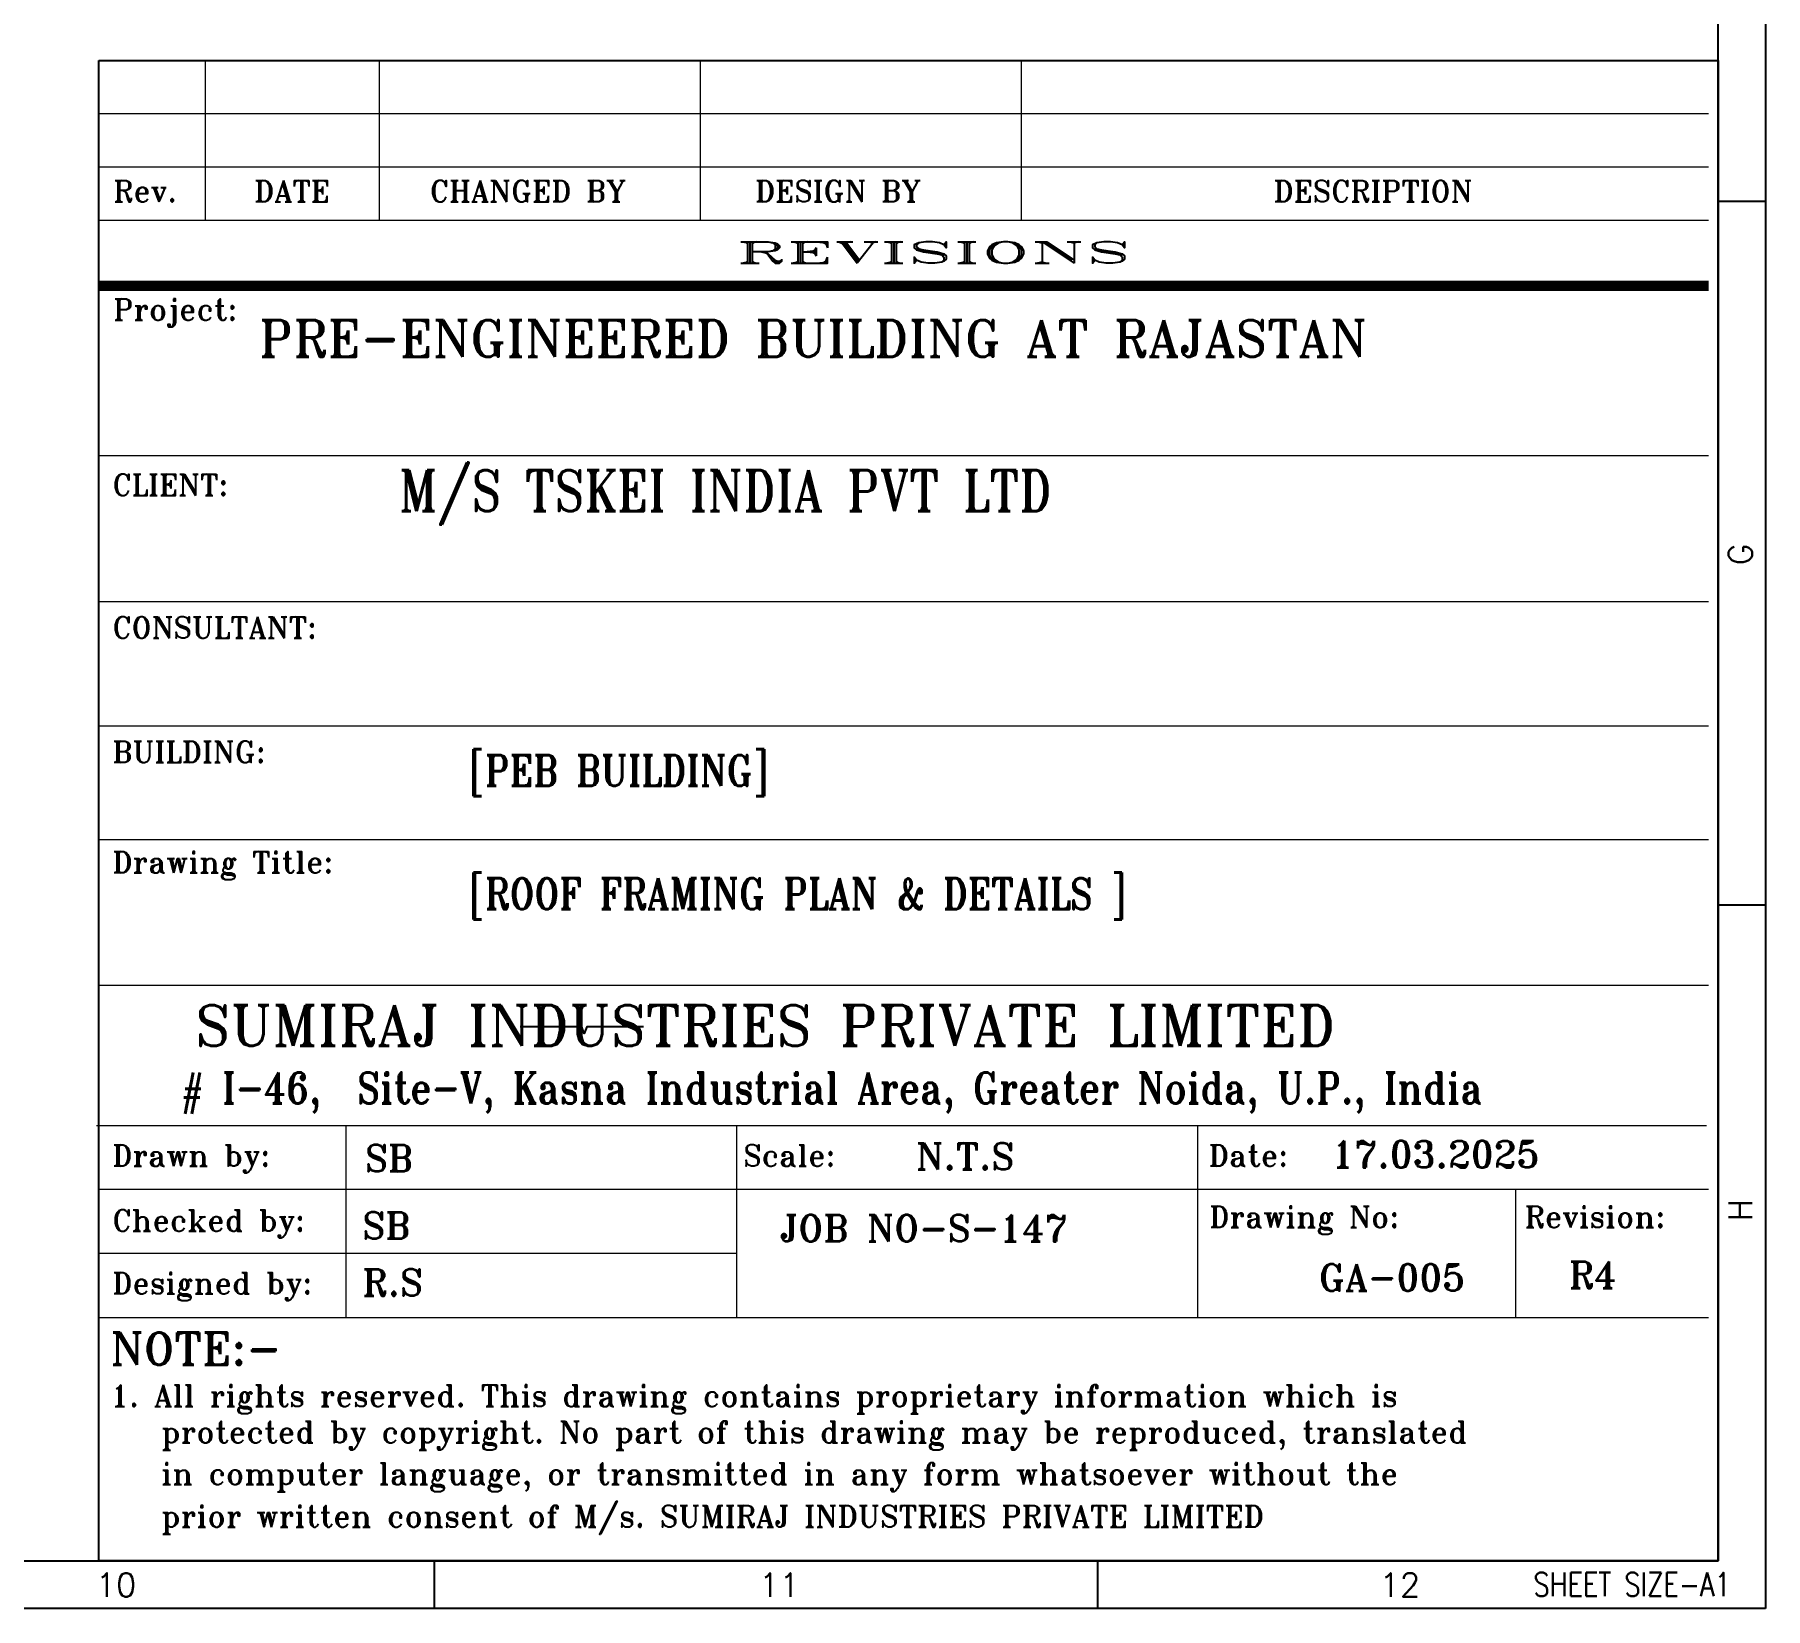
# Model space of a CAD drawing. Header units: millimetres. Extents: x 591978 to 1200763, y 19941 to 205918.
# Drawn here: x 934929 to 975790, y 19941 to 57090 of the extents above; entities that cross this region are included whole.
import ezdxf

# ---------------------------------------------------------------- set-up
doc = ezdxf.new("R2010")
doc.units = ezdxf.units.MM
doc.header["$LTSCALE"] = 790
doc.header["$MEASUREMENT"] = 0
doc.layers.add('DIM', color=2, linetype='Continuous')
doc.layers.add('STEEL', color=4, linetype='Continuous')
doc.layers.add('TITLE', color=161, linetype='Continuous', lineweight=9)
doc.styles.add('A1', font='ROMANT.shx', dxfattribs={"height": 200})
doc.styles.add('ROMANS', font='romans.shx')
doc.styles.add('ROMANT', font='romant.shx', dxfattribs={"width": 0.75})

# ---------------------------------------------------------------- blocks, each defined once
blk = doc.blocks.new('SSQQ')
for p, q in [((1489789.41, -272937.35), (1489794.41, -272937.35)), ((1489789.41, -273011.6), (1489794.41, -273011.6)), ((1489653.91, -273080.85), (1489653.91, -273085.85)), ((1489723.91, -273080.85), (1489723.91, -273085.85))]:
    blk.add_line(p, q)
for points in [[(1489794.41, -273085.85), (1488953.41, -273085.85), (1488953.41, -272491.85), (1489794.41, -272491.85)], [(1489789.41, -273080.85), (1488958.41, -273080.85), (1488958.41, -272496.85), (1489789.41, -272496.85)]]:
    blk.add_lwpolyline(points, close=True)
at = {"style": 'ROMANS'}
for s, p in [('G', (1489793.03, -272975.75)), ('H', (1489793.03, -273045))]:
    blk.add_text(s, height=2.5, rotation=90, dxfattribs=at).set_placement(p)
for s, p in [('10', (1489618.19, -273084.62)), ('11', (1489688.19, -273084.62)), ('12', (1489753.69, -273084.62))]:
    blk.add_text(s, height=2.5, dxfattribs=at).set_placement(p)
at = {"style": 'ROMANS', "width": 0.8}
blk.add_text('SHEET SIZE-A1', height=2.5, dxfattribs=at).set_placement((1489769.94, -273084.57))

msp = doc.modelspace()

# ---------------------------------------------------------------- linework, layer by layer
msp.add_lwpolyline([(936441.6, 56477.8), (974672, 56477.8), (974672, 21059.1), (936441.6, 21059.1)], close=True)
at = {"const_width": 251.5}
msp.add_lwpolyline([(936441.6, 51159.8), (974448.3, 51159.8)], dxfattribs=at)
at = {"layer": 'DIM', "linetype": 'Continuous'}
msp.add_lwpolyline([(949305.3, 33671.1), (947964.4, 33671.1), (947906.8, 33512.8), (947791.6, 33829.4), (947733.9, 33671.1), (946393.1, 33671.1)], dxfattribs=at)
at = {"layer": 'STEEL', "color": 4}
msp.add_lwpolyline([(936442.3, 56477.2), (974672, 56477.2), (974672, 21059.1), (936442.3, 21059.1)], close=True, dxfattribs=at)
at = {"layer": 'TITLE', "color": 1}
for p, q in [((936441.6, 56477.8), (936441.6, 21282.8)), ((936442.3, 56477.2), (936442.3, 21282.8)), ((974448.3, 52704.9), (936441.6, 52704.9)), ((974448.3, 51159.8), (936441.6, 51159.8)), ((974448.3, 47145.4), (936441.6, 47145.4)), ((974448.3, 47145.4), (936441.6, 47145.4)), ((974448.3, 43699.5), (936441.6, 43699.5)), ((974448.3, 40762.4), (936441.6, 40762.4)), ((974448.3, 38081.7), (936441.6, 38081.7)), ((974448.3, 34646.2), (936441.6, 34646.2)), ((974398, 31334.2), (936391.3, 31334.2)), ((942276.7, 31334.2), (942276.7, 26806.7)), ((951499.4, 31334.2), (951499.4, 26806.7)), ((962383.7, 31334.2), (962383.7, 26806.7)), ((974448.3, 29825.1), (936441.6, 29825.1)), ((969894.7, 29825.1), (969894.7, 26806.7)), ((951499.4, 28315.9), (936441.6, 28315.9)), ((936441.6, 26806.7), (974448.3, 26806.7))]:
    msp.add_line(p, q, dxfattribs=at)
at = {"layer": 'TITLE', "color": 7, "lineweight": 9}
for p, q in [((974448.3, 56477.8), (936441.6, 56477.8)), ((938956.9, 56477.8), (938956.9, 52704.9)), ((943063.7, 56477.8), (943063.7, 52704.9)), ((950642.3, 56477.8), (950642.3, 52704.9)), ((958220.9, 56477.8), (958220.9, 52704.9)), ((974448.3, 55220.2), (936441.6, 55220.2)), ((974448.3, 53962.6), (936441.6, 53962.6))]:
    msp.add_line(p, q, dxfattribs=at)

# ---------------------------------------------------------------- block references
at = {"color": 0, "lineweight": 9, "xscale": 223.6875882731784, "yscale": 223.6875882731784, "zscale": 223.6875882731784}
msp.add_blockref('SSQQ', (-332272729, 61105855.1), dxfattribs=at)

# ---------------------------------------------------------------- texts
at = {"style": 'A1'}
for s, height, p in [('SB', 628.82, (942729.7, 30250.7)), ('N.T.S', 628.82, (955738, 30296.8)), ('17.03.2025', 628.82, (965547.1, 30344.9)), ('SB', 628.82, (942666.9, 28662.4)), ('JOB NO-S-147', 628.817, (952525.8, 28600.1)), ('R.S', 628.82, (942666.9, 27321))]:
    msp.add_text(s, height=height, dxfattribs=at).set_placement(p)
at = {"layer": 'TITLE', "color": 4, "style": 'A1'}
for s, height, p in [('Rev.', 503.05, (936785.9, 53144.5)), ('DATE', 503.05, (940111.2, 53144.5)), ('CHANGED BY', 503.05, (944258.8, 53144.5)), ('DESIGN BY', 503.05, (951937.4, 53144.5)), ('DESCRIPTION', 503.054, (964177.3, 53144.5)), ('Project:', 503.05, (936785.9, 50350.4)), ('CLIENT:', 503.05, (936765.1, 46209.9)), ('CONSULTANT:', 503.054, (936765.1, 42844.4)), ('BUILDING:', 503.05, (936765.1, 39907.2)), ('Drawing Title:', 503.054, (936765.1, 37305.6)), ('Drawn by:', 503.05, (936762.6, 30379.2)), ('Scale:', 503.05, (951660.4, 30379.2)), ('Date:', 503.05, (962648.2, 30379.2)), ('Drawing No:', 503.054, (962662.2, 28934.9)), ('Revision:', 503.05, (970108.3, 28934.9)), ('Checked by:', 503.054, (936762.6, 28848.2)), ('Designed by:', 503.054, (936762.6, 27366))]:
    msp.add_text(s, height=height, dxfattribs=at).set_placement(p)
at = {"layer": 'TITLE', "color": 0, "style": 'A1'}
for s, height, width, p in [('REVISIONS', 503.05, 2.5, (951493.6, 51696.5)), ('[PEB BUILDING]', 729.411, 0.85, (945187.3, 39353.7)), ('[ROOF FRAMING PLAN & DETAILS ]', 729.411, 0.85, (945187.3, 36445.1)), ('# I-46,  Site-V, Kasna Industrial Area, Greater Noida, U.P., India', 729.411, 0.85, (938375.9, 31861))]:
    msp.add_text(s, height=height, dxfattribs=dict(at, width=width)).set_placement(p)
at = {"layer": 'TITLE', "color": 2, "linetype": 'Continuous', "style": 'ROMANT'}
for s, height, p in [('PRE-ENGINEERED BUILDING AT RAJASTAN', 862.358, (940223.8, 49487.7)), ('SUMIRAJ INDUSTRIES PRIVATE LIMITED', 961.716, (938724.8, 33216.5))]:
    msp.add_text(s, height=height, dxfattribs=at).set_placement(p)
at = {"layer": 'TITLE', "color": 2, "linetype": 'Continuous', "style": 'ROMANT', "width": 0.85}
msp.add_text('M/S TSKEI INDIA PVT LTD', height=961.716, dxfattribs=at).set_placement((943527.9, 45843.8))
at = {"layer": 'TITLE', "color": 1, "style": 'A1'}
for s, height, p in [('GA-005', 628.82, (965247.4, 27439.3)), ('R4', 628.82, (971151.8, 27497.9)), ('NOTE:-', 764.52, (936720.6, 25688.1))]:
    msp.add_text(s, height=height, dxfattribs=at).set_placement(p)
at = {"layer": 'TITLE', "color": 7, "style": 'A1'}
for s, p in [('1. All rights reserved. This drawing contains proprietary information which is', (936720.6, 24705)), ('protected by copyright. No part of this drawing may be reproduced, translated', (937914.7, 23848.5)), ('in computer language, or transmitted in any form whatsoever without the', (937914.7, 22865.6)), ('prior written consent of M/s. SUMIRAJ INDUSTRIES PRIVATE LIMITED', (937914.7, 21861.4))]:
    msp.add_text(s, height=509.681, dxfattribs=at).set_placement(p)

doc.saveas('drawing.dxf')
